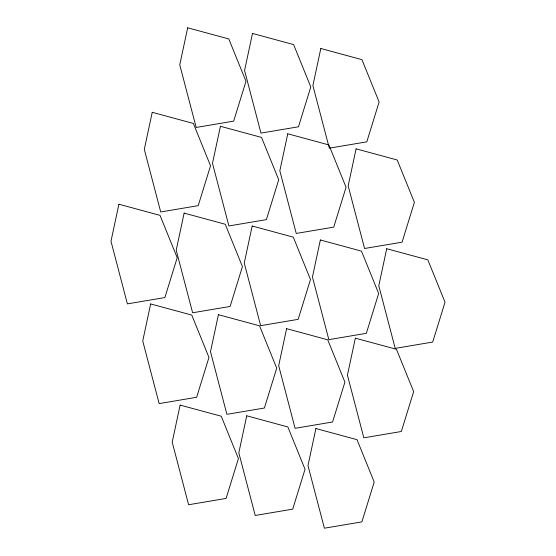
<?xml version="1.0" encoding="UTF-8"?>
<svg xmlns="http://www.w3.org/2000/svg" width="556" height="556" viewBox="0 0 556 556"><rect width="100%" height="100%" fill="white"/><g stroke="black" fill="none" stroke-linecap="round" stroke-linejoin="round"><path stroke-width="0.83" d="M118.901 204.219L110.978 241.262L127.387 303.882L164.882 297.564L177.204 257.713L160.024 215.367L118.901 204.219M152.233 112.305L144.31 149.349L160.719 211.968L198.214 205.65L210.536 165.799L193.356 123.453L152.233 112.305M187.685 27.8L179.762 64.837L196.171 127.463L233.666 121.138L245.981 81.287L228.801 38.948L187.685 27.8M150.655 303.944L142.739 340.981L159.141 403.6L196.643 397.283L208.959 357.432L191.778 315.085L150.655 303.944M184.133 213.108L176.21 250.151L192.619 312.771L230.114 306.453L242.437 266.602L225.25 224.256L184.133 213.108M220.419 126.288L212.496 163.325L228.905 225.945L266.4 219.627L278.723 179.776L261.542 137.429L220.419 126.288M252.487 33.45L244.57 70.487L260.972 133.106L298.475 126.789L310.79 86.938L293.61 44.591L252.487 33.45M180.123 405.088L172.2 442.124L188.609 504.744L226.104 498.426L238.42 458.575L221.239 416.229L180.123 405.088M218.418 314.682L210.495 351.719L226.904 414.338L264.399 408.021L276.721 368.169L259.541 325.823L218.418 314.682M252.174 226.007L244.258 263.044L260.66 325.67L298.162 319.352L310.477 279.501L293.297 237.155L252.174 226.007M287.758 133.781L279.835 170.817L296.244 233.444L333.739 227.126L346.061 187.275L328.881 144.928L287.758 133.781M320.819 48.504L312.896 85.548L329.305 148.167L366.8 141.849L379.116 101.998L361.935 59.652L320.819 48.504M246.732 415.798L238.816 452.834L255.218 515.461L292.72 509.136L305.035 469.285L287.855 426.945L246.732 415.798M286.604 328.659L278.681 365.695L295.09 428.322L332.585 421.997L344.908 382.146L327.727 339.806L286.604 328.659M320.36 239.983L312.444 277.027L328.846 339.646L366.348 333.329L378.664 293.478L361.483 251.131L320.36 239.983M356.083 148.841L348.167 185.878L364.569 248.497L402.071 242.18L414.387 202.328L397.206 159.982L356.083 148.841M315.905 428.537L307.982 465.58L324.391 528.2L361.887 521.882L374.209 482.031L357.022 439.685L315.905 428.537M355.347 338.159L347.43 375.196L363.832 437.822L401.335 431.498L413.65 391.646L396.47 349.3L355.347 338.159M386.719 248.72L378.796 285.756L395.205 348.383L432.7 342.058L445.022 302.207L427.842 259.86L386.719 248.72"/></g></svg>
